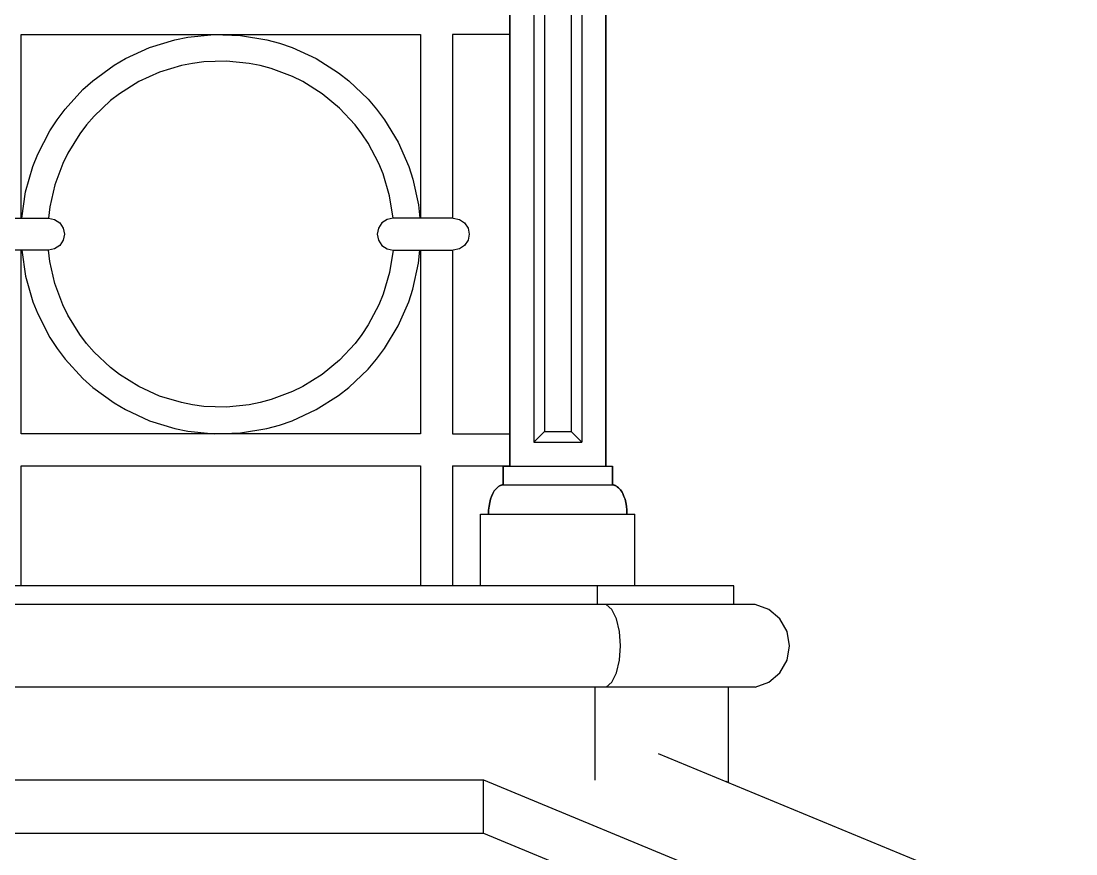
# Model space of a CAD drawing. Header units: millimetres. Extents: x -11840 to 12480, y -4119 to 5972.
# Drawn here: x -7285.2 to -6889.2, y 743.1 to 1055.9 of the extents above; entities that cross this region are included whole.
import ezdxf

# ---------------------------------------------------------------- set-up
doc = ezdxf.new("R2010")
doc.units = ezdxf.units.MM

msp = doc.modelspace()

# ---------------------------------------------------------------- linework, layer by layer
at = {"color": 251, "true_color": 0x666666}
for p, q in [((-7101.72, 888.67), (-7101.71, 1109.53)), ((-7101.72, 888.67), (-7101.71, 1109.53)), ((-7101.71, 1109.53), (-7101.72, 888.67)), ((-7101.71, 1109.53), (-7101.72, 888.67)), ((-7065.72, 1109.53), (-7065.72, 888.67)), ((-7065.72, 1109.53), (-7065.72, 888.67)), ((-7065.72, 888.67), (-7065.72, 1109.53)), ((-7065.72, 888.67), (-7065.72, 1109.53)), ((-7104.22, 881.67), (-7104.22, 888.67)), ((-7104.22, 888.67), (-7063.22, 888.67)), ((-7104.22, 881.67), (-7104.22, 888.67)), ((-7104.22, 888.67), (-7063.22, 888.67)), ((-7104.22, 888.67), (-7063.22, 888.67)), ((-7104.22, 888.67), (-7104.22, 881.67)), ((-7104.22, 888.67), (-7104.22, 881.67)), ((-7104.22, 888.67), (-7063.22, 888.67)), ((-7063.22, 888.67), (-7063.22, 881.67)), ((-7063.22, 888.67), (-7063.22, 881.67)), ((-7063.22, 881.67), (-7063.22, 888.67)), ((-7063.22, 881.67), (-7063.22, 888.67)), ((-7107.84, 878.93), (-7107.55, 879.39)), ((-7107.84, 878.93), (-7107.55, 879.39)), ((-7107.55, 879.39), (-7107.84, 878.93)), ((-7107.55, 879.39), (-7107.84, 878.93)), ((-7107.55, 879.39), (-7107.23, 879.83)), ((-7107.55, 879.39), (-7107.23, 879.83)), ((-7107.23, 879.83), (-7107.55, 879.39)), ((-7107.23, 879.83), (-7107.55, 879.39)), ((-7107.23, 879.83), (-7106.87, 880.24)), ((-7107.23, 879.83), (-7106.87, 880.24)), ((-7106.87, 880.24), (-7107.23, 879.83)), ((-7106.87, 880.24), (-7107.23, 879.83)), ((-7106.87, 880.24), (-7106.49, 880.63)), ((-7106.87, 880.24), (-7106.49, 880.63)), ((-7106.49, 880.63), (-7106.87, 880.24)), ((-7106.49, 880.63), (-7106.87, 880.24)), ((-7106.49, 880.63), (-7106.08, 881)), ((-7106.49, 880.63), (-7106.08, 881)), ((-7106.08, 881), (-7106.49, 880.63)), ((-7106.08, 881), (-7106.49, 880.63)), ((-7106.08, 881), (-7105.92, 881.12)), ((-7106.08, 881), (-7105.92, 881.12)), ((-7105.92, 881.12), (-7106.08, 881)), ((-7105.92, 881.12), (-7106.08, 881)), ((-7105.92, 881.12), (-7105.75, 881.23)), ((-7105.92, 881.12), (-7105.75, 881.23)), ((-7105.75, 881.23), (-7105.92, 881.12)), ((-7105.75, 881.23), (-7105.92, 881.12)), ((-7105.75, 881.23), (-7105.58, 881.33)), ((-7105.75, 881.23), (-7105.58, 881.33)), ((-7105.58, 881.33), (-7105.75, 881.23)), ((-7105.58, 881.33), (-7105.75, 881.23)), ((-7105.58, 881.33), (-7105.39, 881.42)), ((-7105.58, 881.33), (-7105.39, 881.42)), ((-7105.39, 881.42), (-7105.58, 881.33)), ((-7105.39, 881.42), (-7105.58, 881.33)), ((-7105.39, 881.42), (-7105.21, 881.5)), ((-7105.39, 881.42), (-7105.21, 881.5)), ((-7105.21, 881.5), (-7105.39, 881.42)), ((-7105.21, 881.5), (-7105.39, 881.42)), ((-7105.21, 881.5), (-7105.01, 881.56)), ((-7105.21, 881.5), (-7105.01, 881.56)), ((-7105.01, 881.56), (-7105.21, 881.5)), ((-7105.01, 881.56), (-7105.21, 881.5)), ((-7105.01, 881.56), (-7104.82, 881.61)), ((-7105.01, 881.56), (-7104.82, 881.61)), ((-7104.82, 881.61), (-7105.01, 881.56)), ((-7104.82, 881.61), (-7105.01, 881.56)), ((-7104.82, 881.61), (-7104.62, 881.64)), ((-7104.82, 881.61), (-7104.62, 881.64)), ((-7104.62, 881.64), (-7104.82, 881.61)), ((-7104.62, 881.64), (-7104.82, 881.61)), ((-7104.62, 881.64), (-7104.42, 881.66)), ((-7104.62, 881.64), (-7104.42, 881.66)), ((-7104.42, 881.66), (-7104.62, 881.64)), ((-7104.42, 881.66), (-7104.62, 881.64)), ((-7104.42, 881.66), (-7104.22, 881.67)), ((-7104.42, 881.66), (-7104.22, 881.67)), ((-7104.42, 881.66), (-7104.22, 881.67)), ((-7104.42, 881.66), (-7104.22, 881.67)), ((-7104.22, 881.67), (-7104.42, 881.66)), ((-7104.22, 881.67), (-7104.42, 881.66)), ((-7104.42, 881.66), (-7104.22, 881.66)), ((-7104.42, 881.66), (-7104.22, 881.66)), ((-7104.42, 881.66), (-7104.42, 881.66)), ((-7104.42, 881.66), (-7104.42, 881.66)), ((-7104.22, 881.67), (-7063.22, 881.67)), ((-7104.22, 881.67), (-7063.22, 881.67)), ((-7104.22, 881.67), (-7063.22, 881.67)), ((-7104.22, 881.66), (-7104.22, 881.67)), ((-7104.22, 881.67), (-7063.22, 881.67)), ((-7104.22, 881.66), (-7104.22, 881.67)), ((-7104.22, 881.66), (-7104.16, 881.66)), ((-7104.22, 881.66), (-7104.16, 881.66)), ((-7104.16, 881.66), (-7104.12, 881.66)), ((-7104.16, 881.66), (-7104.12, 881.66)), ((-7104.12, 881.66), (-7083.72, 881.66)), ((-7104.12, 881.66), (-7083.72, 881.66)), ((-7083.72, 881.66), (-7063.22, 881.66)), ((-7083.72, 881.66), (-7063.22, 881.66)), ((-7063.22, 881.67), (-7063.01, 881.66)), ((-7063.22, 881.67), (-7063.01, 881.66)), ((-7063.22, 881.67), (-7063.01, 881.66)), ((-7063.22, 881.67), (-7063.01, 881.66)), ((-7063.01, 881.66), (-7063.22, 881.67)), ((-7063.22, 881.66), (-7063.22, 881.67)), ((-7063.01, 881.66), (-7063.22, 881.67)), ((-7063.22, 881.66), (-7063.22, 881.67)), ((-7063.22, 881.66), (-7063.01, 881.66)), ((-7063.22, 881.66), (-7063.01, 881.66)), ((-7063.01, 881.66), (-7062.81, 881.64)), ((-7063.01, 881.66), (-7062.81, 881.64)), ((-7063.01, 881.66), (-7063.01, 881.66)), ((-7063.01, 881.66), (-7063.01, 881.66)), ((-7063.01, 881.66), (-7063.01, 881.66)), ((-7062.81, 881.64), (-7063.01, 881.66)), ((-7063.01, 881.66), (-7063.01, 881.66)), ((-7063.01, 881.66), (-7063.01, 881.66)), ((-7063.01, 881.66), (-7063.01, 881.66)), ((-7062.81, 881.64), (-7063.01, 881.66)), ((-7062.81, 881.64), (-7062.61, 881.61)), ((-7062.81, 881.64), (-7062.61, 881.61)), ((-7062.61, 881.61), (-7062.81, 881.64)), ((-7062.61, 881.61), (-7062.81, 881.64)), ((-7062.61, 881.61), (-7062.42, 881.56)), ((-7062.61, 881.61), (-7062.42, 881.56)), ((-7062.42, 881.56), (-7062.61, 881.61)), ((-7062.42, 881.56), (-7062.61, 881.61)), ((-7062.42, 881.56), (-7062.23, 881.5)), ((-7062.42, 881.56), (-7062.23, 881.5)), ((-7062.23, 881.5), (-7062.42, 881.56)), ((-7062.23, 881.5), (-7062.42, 881.56)), ((-7062.23, 881.5), (-7062.04, 881.42)), ((-7062.23, 881.5), (-7062.04, 881.42)), ((-7062.04, 881.42), (-7062.23, 881.5)), ((-7062.04, 881.42), (-7062.23, 881.5)), ((-7062.04, 881.42), (-7061.86, 881.33)), ((-7062.04, 881.42), (-7061.86, 881.33)), ((-7061.86, 881.33), (-7062.04, 881.42)), ((-7061.86, 881.33), (-7062.04, 881.42)), ((-7061.86, 881.33), (-7061.68, 881.23)), ((-7061.86, 881.33), (-7061.68, 881.23)), ((-7061.68, 881.23), (-7061.86, 881.33)), ((-7061.68, 881.23), (-7061.86, 881.33)), ((-7061.68, 881.23), (-7061.51, 881.12)), ((-7061.68, 881.23), (-7061.51, 881.12)), ((-7061.51, 881.12), (-7061.68, 881.23)), ((-7061.51, 881.12), (-7061.68, 881.23)), ((-7061.51, 881.12), (-7061.35, 881)), ((-7061.51, 881.12), (-7061.35, 881)), ((-7061.35, 881), (-7061.51, 881.12)), ((-7061.35, 881), (-7061.51, 881.12)), ((-7061.35, 881), (-7060.94, 880.63)), ((-7061.35, 881), (-7060.94, 880.63)), ((-7060.94, 880.63), (-7061.35, 881)), ((-7060.94, 880.63), (-7061.35, 881)), ((-7060.94, 880.63), (-7060.56, 880.24)), ((-7060.94, 880.63), (-7060.56, 880.24)), ((-7060.56, 880.24), (-7060.94, 880.63)), ((-7060.56, 880.24), (-7060.94, 880.63)), ((-7060.56, 880.24), (-7060.21, 879.83)), ((-7060.56, 880.24), (-7060.21, 879.83)), ((-7060.21, 879.83), (-7060.56, 880.24)), ((-7060.21, 879.83), (-7060.56, 880.24)), ((-7060.21, 879.83), (-7059.88, 879.39)), ((-7060.21, 879.83), (-7059.88, 879.39)), ((-7059.88, 879.39), (-7060.21, 879.83)), ((-7059.88, 879.39), (-7060.21, 879.83)), ((-7059.88, 879.39), (-7059.59, 878.93)), ((-7059.88, 879.39), (-7059.59, 878.93)), ((-7059.59, 878.93), (-7059.88, 879.39)), ((-7059.59, 878.93), (-7059.88, 879.39)), ((-7109.26, 875.12), (-7108.97, 876.26)), ((-7109.26, 875.12), (-7108.97, 876.26)), ((-7108.97, 876.26), (-7109.26, 875.12)), ((-7108.97, 876.26), (-7109.26, 875.12)), ((-7108.97, 876.26), (-7108.59, 877.37)), ((-7108.97, 876.26), (-7108.59, 877.37)), ((-7108.59, 877.37), (-7108.97, 876.26)), ((-7108.59, 877.37), (-7108.97, 876.26)), ((-7108.59, 877.37), (-7108.11, 878.45)), ((-7108.59, 877.37), (-7108.11, 878.45)), ((-7108.11, 878.45), (-7108.59, 877.37)), ((-7108.11, 878.45), (-7108.59, 877.37)), ((-7108.11, 878.45), (-7107.84, 878.93)), ((-7108.11, 878.45), (-7107.84, 878.93)), ((-7107.84, 878.93), (-7108.11, 878.45)), ((-7107.84, 878.93), (-7108.11, 878.45)), ((-7059.59, 878.93), (-7059.33, 878.45)), ((-7059.59, 878.93), (-7059.33, 878.45)), ((-7059.33, 878.45), (-7059.59, 878.93)), ((-7059.33, 878.45), (-7059.59, 878.93)), ((-7059.33, 878.45), (-7058.85, 877.37)), ((-7059.33, 878.45), (-7058.85, 877.37)), ((-7058.85, 877.37), (-7059.33, 878.45)), ((-7058.85, 877.37), (-7059.33, 878.45)), ((-7058.85, 877.37), (-7058.46, 876.26)), ((-7058.85, 877.37), (-7058.46, 876.26)), ((-7058.46, 876.26), (-7058.85, 877.37)), ((-7058.46, 876.26), (-7058.85, 877.37)), ((-7058.46, 876.26), (-7058.17, 875.12)), ((-7058.46, 876.26), (-7058.17, 875.12)), ((-7058.17, 875.12), (-7058.46, 876.26)), ((-7058.17, 875.12), (-7058.46, 876.26)), ((-7109.72, 870.67), (-7109.67, 872.16)), ((-7109.72, 870.67), (-7109.67, 872.16)), ((-7109.67, 872.16), (-7109.72, 870.67)), ((-7109.67, 872.16), (-7109.72, 870.67)), ((-7109.67, 872.16), (-7109.51, 873.65)), ((-7109.67, 872.16), (-7109.51, 873.65)), ((-7109.51, 873.65), (-7109.67, 872.16)), ((-7109.51, 873.65), (-7109.67, 872.16)), ((-7109.51, 873.65), (-7109.26, 875.12)), ((-7109.51, 873.65), (-7109.26, 875.12)), ((-7109.26, 875.12), (-7109.51, 873.65)), ((-7109.26, 875.12), (-7109.51, 873.65)), ((-7058.17, 875.12), (-7057.92, 873.65)), ((-7058.17, 875.12), (-7057.92, 873.65)), ((-7057.92, 873.65), (-7058.17, 875.12)), ((-7057.92, 873.65), (-7058.17, 875.12)), ((-7057.92, 873.65), (-7057.77, 872.16)), ((-7057.92, 873.65), (-7057.77, 872.16)), ((-7057.77, 872.16), (-7057.92, 873.65)), ((-7057.77, 872.16), (-7057.92, 873.65)), ((-7057.77, 872.16), (-7057.72, 870.67)), ((-7057.77, 872.16), (-7057.72, 870.67)), ((-7057.72, 870.67), (-7057.77, 872.16)), ((-7057.72, 870.67), (-7057.77, 872.16)), ((-7112.72, 843.73), (-7112.72, 870.67)), ((-7112.72, 870.67), (-7054.72, 870.67)), ((-7112.72, 870.67), (-7054.72, 870.67)), ((-7112.72, 843.73), (-7112.72, 870.67)), ((-7112.72, 843.73), (-7112.72, 870.67)), ((-7112.72, 870.67), (-7054.72, 870.67)), ((-7112.72, 870.67), (-7054.72, 870.67)), ((-7112.72, 843.73), (-7112.72, 870.67)), ((-7054.72, 843.73), (-7054.72, 870.67)), ((-7054.72, 843.73), (-7054.72, 870.67)), ((-7054.72, 843.73), (-7054.72, 870.67)), ((-7054.72, 843.73), (-7054.72, 870.67)), ((-7068.83, 843.73), (-8000.48, 843.73)), ((-7068.83, 843.73), (-8000.48, 843.73)), ((-7068.83, 836.73), (-7068.83, 843.73)), ((-7017.65, 843.73), (-7068.83, 843.73)), ((-7068.83, 836.73), (-7068.83, 843.73)), ((-7017.65, 843.73), (-7068.83, 843.73)), ((-7017.65, 836.73), (-7017.65, 843.73)), ((-7017.65, 836.73), (-7017.65, 843.73)), ((-7065.51, 836.73), (-8003.8, 836.73)), ((-7065.51, 836.73), (-8003.8, 836.73)), ((-7063.38, 834.86), (-7065.51, 836.73)), ((-7009.65, 836.73), (-7065.51, 836.73)), ((-7063.38, 834.86), (-7065.51, 836.73)), ((-7009.65, 836.73), (-7065.51, 836.73)), ((-7004.52, 834.86), (-7009.65, 836.73)), ((-7004.52, 834.86), (-7009.65, 836.73)), ((-7061.65, 831.35), (-7063.38, 834.86)), ((-7061.65, 831.35), (-7063.38, 834.86)), ((-7000.33, 831.35), (-7004.52, 834.86)), ((-7000.33, 831.35), (-7004.52, 834.86)), ((-7060.52, 826.61), (-7061.65, 831.35)), ((-7060.52, 826.61), (-7061.65, 831.35)), ((-6997.6, 826.61), (-7000.33, 831.35)), ((-6997.6, 826.61), (-7000.33, 831.35)), ((-7060.13, 821.23), (-7060.52, 826.61)), ((-7060.13, 821.23), (-7060.52, 826.61)), ((-6996.65, 821.23), (-6997.6, 826.61)), ((-6996.65, 821.23), (-6997.6, 826.61)), ((-7060.52, 815.85), (-7060.13, 821.23)), ((-7060.52, 815.85), (-7060.13, 821.23)), ((-6997.6, 815.85), (-6996.65, 821.23)), ((-6997.6, 815.85), (-6996.65, 821.23)), ((-7061.65, 811.12), (-7060.52, 815.85)), ((-7061.65, 811.12), (-7060.52, 815.85)), ((-7000.33, 811.12), (-6997.6, 815.85)), ((-7000.33, 811.12), (-6997.6, 815.85)), ((-7063.38, 807.6), (-7061.65, 811.12)), ((-7063.38, 807.6), (-7061.65, 811.12)), ((-7004.52, 807.6), (-7000.33, 811.12)), ((-7004.52, 807.6), (-7000.33, 811.12)), ((-7065.51, 805.73), (-8003.8, 805.73)), ((-7065.51, 805.73), (-8003.8, 805.73)), ((-7069.65, 770.84), (-7069.65, 805.73)), ((-7069.65, 770.84), (-7069.65, 805.73)), ((-7065.51, 805.73), (-7063.38, 807.6)), ((-7065.51, 805.73), (-7063.38, 807.6)), ((-7009.65, 805.73), (-7065.51, 805.73)), ((-7009.65, 805.73), (-7065.51, 805.73)), ((-7019.65, 769.87), (-7019.65, 805.73)), ((-7019.65, 769.87), (-7019.65, 805.73)), ((-7009.65, 805.73), (-7004.52, 807.6)), ((-7009.65, 805.73), (-7004.52, 807.6)), ((-5729.59, 235.73), (-7045.87, 780.72)), ((-5729.59, 235.73), (-7045.87, 780.72)), ((-7957.73, 770.88), (-7111.58, 770.88)), ((-7957.73, 770.88), (-7111.58, 770.88)), ((-7111.58, 770.84), (-7957.73, 770.84)), ((-7111.58, 770.84), (-7957.73, 770.84)), ((-7111.58, 750.88), (-7111.58, 770.88)), ((-7111.58, 750.88), (-7111.58, 770.88)), ((-7111.58, 770.88), (-5819.08, 235.73)), ((-7111.58, 770.88), (-5819.08, 235.73)), ((-7019.65, 769.87), (-7020.52, 770.23)), ((-7019.65, 769.87), (-7020.52, 770.23)), ((-7957.73, 750.88), (-7111.58, 750.88)), ((-7957.73, 750.88), (-7111.58, 750.88)), ((-7111.58, 750.88), (-5819.08, 215.73)), ((-7111.58, 750.88), (-5819.08, 215.73))]:
    msp.add_line(p, q, dxfattribs=at)
at = {"color": 253, "true_color": 0x999999}
for p, q in [((-7092.71, 1100.53), (-7092.71, 897.67)), ((-7092.71, 1100.53), (-7092.71, 897.67)), ((-7092.71, 1100.53), (-7092.71, 897.67)), ((-7092.71, 1100.53), (-7092.71, 897.67)), ((-7074.72, 1100.53), (-7074.72, 897.67)), ((-7074.72, 1100.53), (-7074.72, 897.67)), ((-7074.72, 1100.53), (-7074.72, 897.67)), ((-7074.72, 1100.53), (-7074.72, 897.67)), ((-7088.71, 1096.53), (-7088.71, 901.67)), ((-7088.71, 1096.53), (-7088.71, 901.67)), ((-7088.71, 1096.53), (-7088.71, 901.67)), ((-7088.71, 1096.53), (-7088.71, 901.67)), ((-7078.72, 1096.53), (-7078.72, 901.67)), ((-7078.72, 1096.53), (-7078.72, 901.67)), ((-7078.72, 1096.53), (-7078.72, 901.67)), ((-7078.72, 1096.53), (-7078.72, 901.67)), ((-7088.71, 901.67), (-7092.71, 897.67)), ((-7088.71, 901.67), (-7092.71, 897.67)), ((-7088.71, 901.67), (-7092.71, 897.67)), ((-7088.71, 901.67), (-7092.71, 897.67)), ((-7088.71, 901.67), (-7078.72, 901.67)), ((-7088.71, 901.67), (-7078.72, 901.67)), ((-7088.71, 901.67), (-7078.72, 901.67)), ((-7088.71, 901.67), (-7078.72, 901.67)), ((-7078.72, 901.67), (-7074.72, 897.67)), ((-7078.72, 901.67), (-7074.72, 897.67)), ((-7078.72, 901.67), (-7074.72, 897.67)), ((-7078.72, 901.67), (-7074.72, 897.67)), ((-7092.71, 897.67), (-7074.72, 897.67)), ((-7092.71, 897.67), (-7074.72, 897.67)), ((-7092.71, 897.67), (-7074.72, 897.67)), ((-7092.71, 897.67), (-7074.72, 897.67))]:
    msp.add_line(p, q, dxfattribs=at)
at = {"color": 8, "true_color": 0x737373}
for p, q in [((-7285.22, 981.87), (-7285.22, 1050.87)), ((-7285.22, 1050.87), (-7135.22, 1050.87)), ((-7285.22, 981.87), (-7285.22, 1050.87)), ((-7285.22, 1050.87), (-7135.22, 1050.87)), ((-7227.45, 1048.86), (-7222.58, 1049.84)), ((-7227.45, 1048.86), (-7222.58, 1049.84)), ((-7222.58, 1049.84), (-7212.7, 1050.82)), ((-7222.58, 1049.84), (-7212.7, 1050.82)), ((-7212.7, 1050.82), (-7202.78, 1050.5)), ((-7212.7, 1050.82), (-7202.78, 1050.5)), ((-7202.78, 1050.5), (-7192.98, 1048.86)), ((-7202.78, 1050.5), (-7192.98, 1048.86)), ((-7135.22, 1050.87), (-7135.22, 981.87)), ((-7135.22, 1050.87), (-7135.22, 981.87)), ((-7101.71, 1050.87), (-7123.22, 1050.87)), ((-7123.22, 1050.87), (-7123.22, 981.87)), ((-7123.22, 1050.87), (-7123.22, 981.87)), ((-7101.71, 1050.87), (-7123.22, 1050.87)), ((-7245.97, 1041.8), (-7236.95, 1045.94)), ((-7245.97, 1041.8), (-7236.95, 1045.94)), ((-7236.95, 1045.94), (-7227.45, 1048.86)), ((-7236.95, 1045.94), (-7227.45, 1048.86)), ((-7192.98, 1048.86), (-7188.19, 1047.56)), ((-7192.98, 1048.86), (-7188.19, 1047.56)), ((-7188.19, 1047.56), (-7183.49, 1045.94)), ((-7188.19, 1047.56), (-7183.49, 1045.94)), ((-7183.49, 1045.94), (-7174.46, 1041.8)), ((-7183.49, 1045.94), (-7174.46, 1041.8)), ((-7250.26, 1039.28), (-7245.97, 1041.8)), ((-7250.26, 1039.28), (-7245.97, 1041.8)), ((-7174.46, 1041.8), (-7166.07, 1036.49)), ((-7174.46, 1041.8), (-7166.07, 1036.49)), ((-7258.28, 1033.44), (-7250.26, 1039.28)), ((-7258.28, 1033.44), (-7250.26, 1039.28)), ((-7225.03, 1039.15), (-7233.2, 1036.67)), ((-7225.03, 1039.15), (-7233.2, 1036.67)), ((-7220.85, 1039.99), (-7225.03, 1039.15)), ((-7220.85, 1039.99), (-7225.03, 1039.15)), ((-7216.61, 1040.55), (-7220.85, 1039.99)), ((-7216.61, 1040.55), (-7220.85, 1039.99)), ((-7208.08, 1040.83), (-7216.61, 1040.55)), ((-7208.08, 1040.83), (-7216.61, 1040.55)), ((-7199.59, 1039.99), (-7208.08, 1040.83)), ((-7199.59, 1039.99), (-7208.08, 1040.83)), ((-7195.4, 1039.15), (-7199.59, 1039.99)), ((-7195.4, 1039.15), (-7199.59, 1039.99)), ((-7191.28, 1038.05), (-7195.4, 1039.15)), ((-7191.28, 1038.05), (-7195.4, 1039.15)), ((-7183.29, 1035.03), (-7191.28, 1038.05)), ((-7183.29, 1035.03), (-7191.28, 1038.05)), ((-7233.2, 1036.67), (-7240.97, 1033.13)), ((-7233.2, 1036.67), (-7240.97, 1033.13)), ((-7179.47, 1033.13), (-7183.29, 1035.03)), ((-7179.47, 1033.13), (-7183.29, 1035.03)), ((-7166.07, 1036.49), (-7162.15, 1033.44)), ((-7166.07, 1036.49), (-7162.15, 1033.44)), ((-7268.71, 1022.81), (-7261.99, 1030.13)), ((-7268.71, 1022.81), (-7261.99, 1030.13)), ((-7261.99, 1030.13), (-7258.28, 1033.44)), ((-7261.99, 1030.13), (-7258.28, 1033.44)), ((-7240.97, 1033.13), (-7248.21, 1028.61)), ((-7240.97, 1033.13), (-7248.21, 1028.61)), ((-7172.23, 1028.61), (-7179.47, 1033.13)), ((-7172.23, 1028.61), (-7179.47, 1033.13)), ((-7162.15, 1033.44), (-7154.96, 1026.58)), ((-7162.15, 1033.44), (-7154.96, 1026.58)), ((-7251.59, 1026), (-7257.8, 1020.15)), ((-7251.59, 1026), (-7257.8, 1020.15)), ((-7248.21, 1028.61), (-7251.59, 1026)), ((-7248.21, 1028.61), (-7251.59, 1026)), ((-7165.64, 1023.18), (-7172.23, 1028.61)), ((-7165.64, 1023.18), (-7172.23, 1028.61)), ((-7154.96, 1026.58), (-7151.73, 1022.81)), ((-7154.96, 1026.58), (-7151.73, 1022.81)), ((-7271.69, 1018.84), (-7268.71, 1022.81)), ((-7271.69, 1018.84), (-7268.71, 1022.81)), ((-7159.83, 1016.93), (-7165.64, 1023.18)), ((-7159.83, 1016.93), (-7165.64, 1023.18)), ((-7151.73, 1022.81), (-7148.75, 1018.84)), ((-7151.73, 1022.81), (-7148.75, 1018.84)), ((-7274.4, 1014.67), (-7271.69, 1018.84)), ((-7274.4, 1014.67), (-7271.69, 1018.84)), ((-7257.8, 1020.15), (-7260.6, 1016.93)), ((-7257.8, 1020.15), (-7260.6, 1016.93)), ((-7148.75, 1018.84), (-7143.61, 1010.34)), ((-7148.75, 1018.84), (-7143.61, 1010.34)), ((-7278.96, 1005.85), (-7274.4, 1014.67)), ((-7278.96, 1005.85), (-7274.4, 1014.67)), ((-7260.6, 1016.93), (-7263.19, 1013.53)), ((-7260.6, 1016.93), (-7263.19, 1013.53)), ((-7157.24, 1013.53), (-7159.83, 1016.93)), ((-7157.24, 1013.53), (-7159.83, 1016.93)), ((-7263.19, 1013.53), (-7267.67, 1006.26)), ((-7263.19, 1013.53), (-7267.67, 1006.26)), ((-7154.88, 1009.97), (-7157.24, 1013.53)), ((-7154.88, 1009.97), (-7157.24, 1013.53)), ((-7150.89, 1002.43), (-7154.88, 1009.97)), ((-7150.89, 1002.43), (-7154.88, 1009.97)), ((-7143.61, 1010.34), (-7139.64, 1001.24)), ((-7143.61, 1010.34), (-7139.64, 1001.24)), ((-7267.67, 1006.26), (-7269.54, 1002.43)), ((-7267.67, 1006.26), (-7269.54, 1002.43)), ((-7280.79, 1001.24), (-7278.96, 1005.85)), ((-7280.79, 1001.24), (-7278.96, 1005.85)), ((-7269.54, 1002.43), (-7272.51, 994.42)), ((-7269.54, 1002.43), (-7272.51, 994.42)), ((-7149.28, 998.47), (-7150.89, 1002.43)), ((-7149.28, 998.47), (-7150.89, 1002.43)), ((-7283.53, 991.69), (-7280.79, 1001.24)), ((-7283.53, 991.69), (-7280.79, 1001.24)), ((-7146.84, 990.29), (-7149.28, 998.47)), ((-7146.84, 990.29), (-7149.28, 998.47)), ((-7139.64, 1001.24), (-7138.11, 996.51)), ((-7139.64, 1001.24), (-7138.11, 996.51)), ((-7272.51, 994.42), (-7274.41, 986.1)), ((-7272.51, 994.42), (-7274.41, 986.1)), ((-7138.11, 996.51), (-7136.02, 986.8)), ((-7138.11, 996.51), (-7136.02, 986.8)), ((-7284.98, 981.87), (-7283.53, 991.69)), ((-7284.98, 981.87), (-7283.53, 991.69)), ((-7145.49, 981.87), (-7146.84, 990.29)), ((-7145.49, 981.87), (-7146.84, 990.29)), ((-7136.02, 986.8), (-7135.46, 981.87)), ((-7136.02, 986.8), (-7135.46, 981.87)), ((-7274.41, 986.1), (-7274.94, 981.87)), ((-7274.41, 986.1), (-7274.94, 981.87)), ((-7291.22, 981.87), (-7274.94, 981.87)), ((-7291.22, 981.87), (-7274.94, 981.87)), ((-7274.94, 981.87), (-7272.64, 981.41)), ((-7274.94, 981.87), (-7272.64, 981.41)), ((-7272.64, 981.41), (-7270.7, 980.11)), ((-7272.64, 981.41), (-7270.7, 980.11)), ((-7270.7, 980.11), (-7269.4, 978.16)), ((-7270.7, 980.11), (-7269.4, 978.16)), ((-7149.74, 980.11), (-7151.04, 978.16)), ((-7149.74, 980.11), (-7151.04, 978.16)), ((-7147.79, 981.41), (-7149.74, 980.11)), ((-7147.79, 981.41), (-7149.74, 980.11)), ((-7145.49, 981.87), (-7147.79, 981.41)), ((-7145.49, 981.87), (-7147.79, 981.41)), ((-7122.94, 981.87), (-7145.49, 981.87)), ((-7122.94, 981.87), (-7145.49, 981.87)), ((-7122.94, 981.87), (-7120.64, 981.41)), ((-7122.94, 981.87), (-7120.64, 981.41)), ((-7120.64, 981.41), (-7118.7, 980.11)), ((-7120.64, 981.41), (-7118.7, 980.11)), ((-7118.7, 980.11), (-7117.4, 978.16)), ((-7118.7, 980.11), (-7117.4, 978.16)), ((-7269.4, 978.16), (-7268.94, 975.87)), ((-7269.4, 978.16), (-7268.94, 975.87)), ((-7268.94, 975.87), (-7269.4, 973.57)), ((-7268.94, 975.87), (-7269.4, 973.57)), ((-7151.04, 978.16), (-7151.49, 975.87)), ((-7151.04, 978.16), (-7151.49, 975.87)), ((-7151.49, 975.87), (-7151.04, 973.57)), ((-7151.49, 975.87), (-7151.04, 973.57)), ((-7117.4, 978.16), (-7116.94, 975.87)), ((-7117.4, 978.16), (-7116.94, 975.87)), ((-7116.94, 975.87), (-7117.4, 973.57)), ((-7116.94, 975.87), (-7117.4, 973.57)), ((-7270.7, 971.62), (-7272.64, 970.32)), ((-7270.7, 971.62), (-7272.64, 970.32)), ((-7269.4, 973.57), (-7270.7, 971.62)), ((-7269.4, 973.57), (-7270.7, 971.62)), ((-7151.04, 973.57), (-7149.74, 971.62)), ((-7151.04, 973.57), (-7149.74, 971.62)), ((-7149.74, 971.62), (-7147.79, 970.32)), ((-7149.74, 971.62), (-7147.79, 970.32)), ((-7118.7, 971.62), (-7120.64, 970.32)), ((-7118.7, 971.62), (-7120.64, 970.32)), ((-7117.4, 973.57), (-7118.7, 971.62)), ((-7117.4, 973.57), (-7118.7, 971.62)), ((-7274.94, 969.87), (-7291.22, 969.87)), ((-7274.94, 969.87), (-7291.22, 969.87)), ((-7285.22, 900.87), (-7285.22, 969.87)), ((-7285.22, 900.87), (-7285.22, 969.87)), ((-7284.98, 969.87), (-7283.53, 960.04)), ((-7284.98, 969.87), (-7283.53, 960.04)), ((-7272.64, 970.32), (-7274.94, 969.87)), ((-7272.64, 970.32), (-7274.94, 969.87)), ((-7274.41, 965.63), (-7274.94, 969.87)), ((-7274.41, 965.63), (-7274.94, 969.87)), ((-7147.79, 970.32), (-7145.49, 969.87)), ((-7147.79, 970.32), (-7145.49, 969.87)), ((-7145.49, 969.87), (-7146.84, 961.44)), ((-7145.49, 969.87), (-7146.84, 961.44)), ((-7145.49, 969.87), (-7122.94, 969.87)), ((-7145.49, 969.87), (-7122.94, 969.87)), ((-7136.02, 964.93), (-7135.46, 969.87)), ((-7136.02, 964.93), (-7135.46, 969.87)), ((-7135.22, 969.87), (-7135.22, 900.87)), ((-7135.22, 969.87), (-7135.22, 900.87)), ((-7123.22, 969.87), (-7123.22, 900.87)), ((-7123.22, 969.87), (-7123.22, 900.87)), ((-7120.64, 970.32), (-7122.94, 969.87)), ((-7120.64, 970.32), (-7122.94, 969.87)), ((-7272.51, 957.31), (-7274.41, 965.63)), ((-7272.51, 957.31), (-7274.41, 965.63)), ((-7138.11, 955.22), (-7136.02, 964.93)), ((-7138.11, 955.22), (-7136.02, 964.93)), ((-7283.53, 960.04), (-7280.79, 950.49)), ((-7283.53, 960.04), (-7280.79, 950.49)), ((-7146.84, 961.44), (-7149.28, 953.26)), ((-7146.84, 961.44), (-7149.28, 953.26)), ((-7269.54, 949.3), (-7272.51, 957.31)), ((-7269.54, 949.3), (-7272.51, 957.31)), ((-7139.64, 950.49), (-7138.11, 955.22)), ((-7139.64, 950.49), (-7138.11, 955.22)), ((-7149.28, 953.26), (-7150.89, 949.3)), ((-7149.28, 953.26), (-7150.89, 949.3)), ((-7280.79, 950.49), (-7278.96, 945.88)), ((-7280.79, 950.49), (-7278.96, 945.88)), ((-7267.67, 945.47), (-7269.54, 949.3)), ((-7267.67, 945.47), (-7269.54, 949.3)), ((-7150.89, 949.3), (-7154.88, 941.76)), ((-7150.89, 949.3), (-7154.88, 941.76)), ((-7143.61, 941.39), (-7139.64, 950.49)), ((-7143.61, 941.39), (-7139.64, 950.49)), ((-7278.96, 945.88), (-7274.4, 937.06)), ((-7278.96, 945.88), (-7274.4, 937.06)), ((-7263.19, 938.2), (-7267.67, 945.47)), ((-7263.19, 938.2), (-7267.67, 945.47)), ((-7154.88, 941.76), (-7157.24, 938.2)), ((-7154.88, 941.76), (-7157.24, 938.2)), ((-7148.75, 932.89), (-7143.61, 941.39)), ((-7148.75, 932.89), (-7143.61, 941.39)), ((-7274.4, 937.06), (-7271.69, 932.89)), ((-7274.4, 937.06), (-7271.69, 932.89)), ((-7260.6, 934.8), (-7263.19, 938.2)), ((-7260.6, 934.8), (-7263.19, 938.2)), ((-7257.8, 931.58), (-7260.6, 934.8)), ((-7257.8, 931.58), (-7260.6, 934.8)), ((-7159.83, 934.8), (-7165.64, 928.55)), ((-7159.83, 934.8), (-7165.64, 928.55)), ((-7157.24, 938.2), (-7159.83, 934.8)), ((-7157.24, 938.2), (-7159.83, 934.8)), ((-7271.69, 932.89), (-7268.71, 928.92)), ((-7271.69, 932.89), (-7268.71, 928.92)), ((-7251.59, 925.73), (-7257.8, 931.58)), ((-7251.59, 925.73), (-7257.8, 931.58)), ((-7151.73, 928.92), (-7148.75, 932.89)), ((-7151.73, 928.92), (-7148.75, 932.89)), ((-7268.71, 928.92), (-7261.99, 921.6)), ((-7268.71, 928.92), (-7261.99, 921.6)), ((-7165.64, 928.55), (-7172.23, 923.12)), ((-7165.64, 928.55), (-7172.23, 923.12)), ((-7154.96, 925.15), (-7151.73, 928.92)), ((-7154.96, 925.15), (-7151.73, 928.92)), ((-7248.21, 923.12), (-7251.59, 925.73)), ((-7248.21, 923.12), (-7251.59, 925.73)), ((-7240.97, 918.6), (-7248.21, 923.12)), ((-7240.97, 918.6), (-7248.21, 923.12)), ((-7172.23, 923.12), (-7179.47, 918.6)), ((-7172.23, 923.12), (-7179.47, 918.6)), ((-7162.15, 918.29), (-7154.96, 925.15)), ((-7162.15, 918.29), (-7154.96, 925.15)), ((-7261.99, 921.6), (-7258.28, 918.29)), ((-7261.99, 921.6), (-7258.28, 918.29)), ((-7258.28, 918.29), (-7250.26, 912.45)), ((-7258.28, 918.29), (-7250.26, 912.45)), ((-7233.2, 915.06), (-7240.97, 918.6)), ((-7233.2, 915.06), (-7240.97, 918.6)), ((-7225.03, 912.58), (-7233.2, 915.06)), ((-7225.03, 912.58), (-7233.2, 915.06)), ((-7183.29, 916.7), (-7191.28, 913.69)), ((-7183.29, 916.7), (-7191.28, 913.69)), ((-7179.47, 918.6), (-7183.29, 916.7)), ((-7179.47, 918.6), (-7183.29, 916.7)), ((-7174.46, 909.94), (-7166.07, 915.24)), ((-7174.46, 909.94), (-7166.07, 915.24)), ((-7166.07, 915.24), (-7162.15, 918.29)), ((-7166.07, 915.24), (-7162.15, 918.29)), ((-7250.26, 912.45), (-7245.97, 909.94)), ((-7250.26, 912.45), (-7245.97, 909.94)), ((-7220.85, 911.74), (-7225.03, 912.58)), ((-7220.85, 911.74), (-7225.03, 912.58)), ((-7216.61, 911.18), (-7220.85, 911.74)), ((-7216.61, 911.18), (-7220.85, 911.74)), ((-7208.08, 910.9), (-7216.61, 911.18)), ((-7208.08, 910.9), (-7216.61, 911.18)), ((-7199.59, 911.74), (-7208.08, 910.9)), ((-7199.59, 911.74), (-7208.08, 910.9)), ((-7195.4, 912.58), (-7199.59, 911.74)), ((-7195.4, 912.58), (-7199.59, 911.74)), ((-7191.28, 913.69), (-7195.4, 912.58)), ((-7191.28, 913.69), (-7195.4, 912.58)), ((-7245.97, 909.94), (-7236.95, 905.79)), ((-7245.97, 909.94), (-7236.95, 905.79)), ((-7183.49, 905.79), (-7174.46, 909.94)), ((-7183.49, 905.79), (-7174.46, 909.94)), ((-7236.95, 905.79), (-7227.45, 902.87)), ((-7236.95, 905.79), (-7227.45, 902.87)), ((-7192.98, 902.87), (-7188.19, 904.17)), ((-7192.98, 902.87), (-7188.19, 904.17)), ((-7188.19, 904.17), (-7183.49, 905.79)), ((-7188.19, 904.17), (-7183.49, 905.79)), ((-7135.22, 900.87), (-7285.22, 900.87)), ((-7135.22, 900.87), (-7285.22, 900.87)), ((-7227.45, 902.87), (-7222.58, 901.89)), ((-7227.45, 902.87), (-7222.58, 901.89)), ((-7222.58, 901.89), (-7212.7, 900.91)), ((-7222.58, 901.89), (-7212.7, 900.91)), ((-7212.7, 900.91), (-7202.78, 901.24)), ((-7212.7, 900.91), (-7202.78, 901.24)), ((-7202.78, 901.24), (-7192.98, 902.87)), ((-7202.78, 901.24), (-7192.98, 902.87)), ((-7123.22, 900.87), (-7101.72, 900.87)), ((-7123.22, 900.87), (-7101.72, 900.87)), ((-7285.22, 843.87), (-7285.22, 888.87)), ((-7285.22, 888.87), (-7135.22, 888.87)), ((-7285.22, 843.87), (-7285.22, 888.87)), ((-7285.22, 888.87), (-7135.22, 888.87)), ((-7135.22, 888.87), (-7135.22, 843.87)), ((-7135.22, 888.87), (-7135.22, 843.87)), ((-7123.22, 888.87), (-7123.22, 843.87)), ((-7123.22, 888.87), (-7101.72, 888.87)), ((-7123.22, 888.87), (-7123.22, 843.87)), ((-7123.22, 888.87), (-7101.72, 888.87)), ((-7135.22, 843.87), (-7123.22, 843.87)), ((-7135.22, 843.87), (-7123.22, 843.87))]:
    msp.add_line(p, q, dxfattribs=at)
msp.add_line((-7104.62, 881.64), (-7104.62, 881.65))
msp.add_line((-7104.62, 881.64), (-7104.62, 881.65))

doc.saveas('drawing.dxf')
